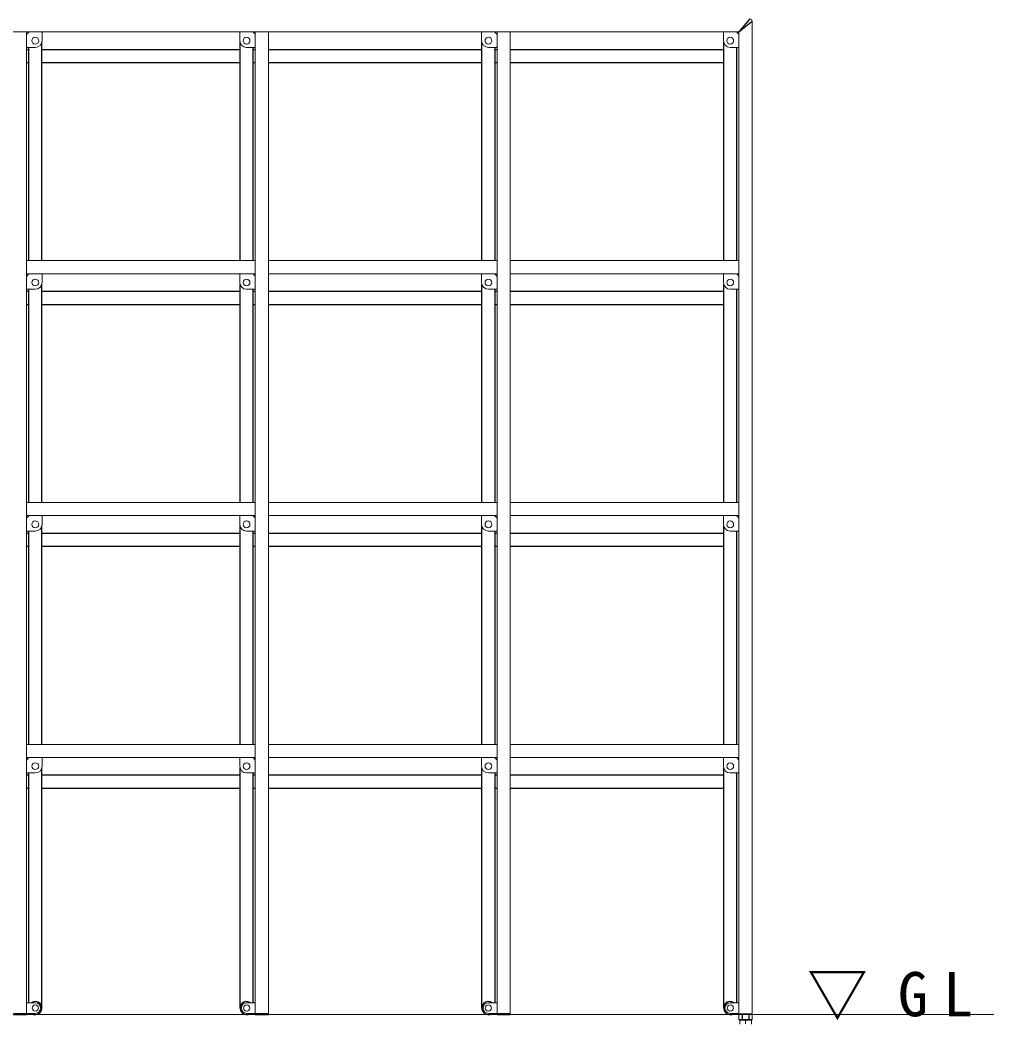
# Model space of a CAD drawing. Units: millimetres, scale not verified. Extents: x -19540 to 0, y -3096 to 13350.
# Drawn here: x -10577 to -8563, y 3046 to 5115 of the extents above; entities that cross this region are included whole.
import ezdxf

# ---------------------------------------------------------------- set-up
doc = ezdxf.new("R2010")
doc.units = ezdxf.units.MM
doc.layers.add('線', color=7, linetype='Continuous', lineweight=13)
doc.layers.add('補助', color=2, linetype='Continuous', lineweight=13)
doc.styles.add('ＭＳ ゴシック', font='')
doc.styles.get('ＭＳ ゴシック').set_extended_font_data('MS Gothic')

msp = doc.modelspace()

# ---------------------------------------------------------------- linework, layer by layer
at = {"layer": '線', "color": 2, "lineweight": 25}
for p, q in [((-9068.478, 5117.922), (-9090.678, 5090.722)), ((-9090.678, 5090.722), (-9063.478, 5112.922)), ((-10559.078, 4617.922), (-10559.078, 5058.722)), ((-10531.878, 4617.922), (-10531.878, 5069.4)), ((-10122.278, 4617.922), (-10122.278, 5069.4)), ((-10095.078, 4617.922), (-10095.078, 5058.722)), ((-9622.278, 4617.922), (-9622.278, 5069.4)), ((-9595.078, 4617.922), (-9595.078, 5058.722)), ((-9122.278, 4617.922), (-9122.278, 5069.4)), ((-9095.078, 4617.922), (-9095.078, 5058.722)), ((-10559.078, 4117.922), (-10559.078, 4558.722)), ((-10531.878, 4117.922), (-10531.878, 4569.4)), ((-10122.278, 4117.922), (-10122.278, 4569.4)), ((-10095.078, 4117.922), (-10095.078, 4558.722)), ((-9622.278, 4117.922), (-9622.278, 4569.4)), ((-9595.078, 4117.922), (-9595.078, 4558.722)), ((-9122.278, 4117.922), (-9122.278, 4569.4)), ((-9095.078, 4117.922), (-9095.078, 4558.722)), ((-10559.078, 3617.922), (-10559.078, 4058.722)), ((-10531.878, 3617.922), (-10531.878, 4069.4)), ((-10122.278, 3617.922), (-10122.278, 4069.4)), ((-10095.078, 3617.922), (-10095.078, 4058.722)), ((-9622.278, 3617.922), (-9622.278, 4069.4)), ((-9595.078, 3617.922), (-9595.078, 4058.722)), ((-9122.278, 3617.922), (-9122.278, 4069.4)), ((-9095.078, 3617.922), (-9095.078, 4058.722)), ((-10531.878, 3072.723), (-10531.878, 3569.4)), ((-10122.278, 3072.723), (-10122.278, 3569.4)), ((-9622.278, 3072.723), (-9622.278, 3569.4)), ((-9122.278, 3072.723), (-9122.278, 3569.4)), ((-10559.078, 3083.722), (-10559.078, 3558.722)), ((-10095.078, 3083.722), (-10095.078, 3558.722)), ((-9595.078, 3083.722), (-9595.078, 3558.722)), ((-9095.078, 3083.722), (-9095.078, 3558.722)), ((-10563.478, 3061.022), (-10590.678, 3061.022)), ((-10063.478, 3061.022), (-10090.678, 3061.022)), ((-9563.478, 3061.022), (-9590.678, 3061.022)), ((-9084.006, 3061.022), (-9084.006, 3049.383)), ((-9070.15, 3061.022), (-9070.15, 3049.383))]:
    msp.add_line(p, q, dxfattribs=at)
at = {"layer": '線'}
for p, q in [((-9063.478, 3061.022), (-9063.478, 5112.922)), ((-9090.678, 5090.722), (-11563.478, 5090.722)), ((-10563.478, 3058.722), (-10563.478, 5090.722)), ((-10563.478, 5085.308), (-10563.478, 5059.722)), ((-10558.771, 5090.43), (-10563.185, 5086.015)), ((-10532.478, 5090.722), (-10558.064, 5090.722)), ((-10531.478, 5089.722), (-10531.478, 5072.722)), ((-10122.678, 5089.722), (-10122.678, 5072.722)), ((-10121.678, 5090.722), (-10096.092, 5090.722)), ((-10095.385, 5090.43), (-10090.971, 5086.015)), ((-10090.678, 3058.722), (-10090.678, 5090.722)), ((-10090.678, 5085.308), (-10090.678, 5059.722)), ((-10063.478, 3058.722), (-10063.478, 5090.722)), ((-9622.678, 5089.722), (-9622.678, 5072.722)), ((-9621.678, 5090.722), (-9596.092, 5090.722)), ((-9595.385, 5090.43), (-9590.971, 5086.015)), ((-9590.678, 3058.722), (-9590.678, 5090.722)), ((-9590.678, 5085.308), (-9590.678, 5059.722)), ((-9563.478, 3058.722), (-9563.478, 5090.722)), ((-9122.678, 5089.722), (-9122.678, 5072.722)), ((-9121.678, 5090.722), (-9096.092, 5090.722)), ((-9095.385, 5090.43), (-9090.971, 5086.015)), ((-9090.678, 3061.022), (-9090.678, 5090.722)), ((-9090.678, 5085.308), (-9090.678, 5059.722)), ((-10545.478, 5058.722), (-10562.478, 5058.722)), ((-10108.678, 5058.722), (-10091.678, 5058.722)), ((-9608.678, 5058.722), (-9591.678, 5058.722)), ((-9108.678, 5058.722), (-9091.678, 5058.722)), ((-10090.678, 4617.922), (-10563.478, 4617.922)), ((-9590.678, 4617.922), (-10063.478, 4617.922)), ((-9090.678, 4617.922), (-9563.478, 4617.922)), ((-10090.678, 4590.722), (-10563.478, 4590.722)), ((-10563.478, 4585.308), (-10563.478, 4559.722)), ((-10558.771, 4590.43), (-10563.185, 4586.015)), ((-10532.478, 4590.722), (-10558.064, 4590.722)), ((-10531.478, 4589.722), (-10531.478, 4572.722)), ((-10122.678, 4589.722), (-10122.678, 4572.722)), ((-10121.678, 4590.722), (-10096.092, 4590.722)), ((-10095.385, 4590.43), (-10090.971, 4586.015)), ((-10090.678, 4585.308), (-10090.678, 4559.722)), ((-9590.678, 4590.722), (-10063.478, 4590.722)), ((-9622.678, 4589.722), (-9622.678, 4572.722)), ((-9621.678, 4590.722), (-9596.092, 4590.722)), ((-9595.385, 4590.43), (-9590.971, 4586.015)), ((-9590.678, 4585.308), (-9590.678, 4559.722)), ((-9090.678, 4590.722), (-9563.478, 4590.722)), ((-9122.678, 4589.722), (-9122.678, 4572.722)), ((-9121.678, 4590.722), (-9096.092, 4590.722)), ((-9095.385, 4590.43), (-9090.971, 4586.015)), ((-9090.678, 4585.308), (-9090.678, 4559.722)), ((-10545.478, 4558.722), (-10562.478, 4558.722)), ((-10108.678, 4558.722), (-10091.678, 4558.722)), ((-9608.678, 4558.722), (-9591.678, 4558.722)), ((-9108.678, 4558.722), (-9091.678, 4558.722)), ((-10090.678, 4117.922), (-10563.478, 4117.922)), ((-9590.678, 4117.922), (-10063.478, 4117.922)), ((-9090.678, 4117.922), (-9563.478, 4117.922)), ((-10090.678, 4090.722), (-10563.478, 4090.722)), ((-10563.478, 4085.308), (-10563.478, 4059.722)), ((-10558.771, 4090.43), (-10563.185, 4086.015)), ((-10532.478, 4090.722), (-10558.064, 4090.722)), ((-10531.478, 4089.722), (-10531.478, 4072.722)), ((-10122.678, 4089.722), (-10122.678, 4072.722)), ((-10121.678, 4090.722), (-10096.092, 4090.722)), ((-10095.385, 4090.43), (-10090.971, 4086.015)), ((-10090.678, 4085.308), (-10090.678, 4059.722)), ((-9590.678, 4090.722), (-10063.478, 4090.722)), ((-9622.678, 4089.722), (-9622.678, 4072.722)), ((-9621.678, 4090.722), (-9596.092, 4090.722)), ((-9595.385, 4090.43), (-9590.971, 4086.015)), ((-9590.678, 4085.308), (-9590.678, 4059.722)), ((-9090.678, 4090.722), (-9563.478, 4090.722)), ((-9122.678, 4089.722), (-9122.678, 4072.722)), ((-9121.678, 4090.722), (-9096.092, 4090.722)), ((-9095.385, 4090.43), (-9090.971, 4086.015)), ((-9090.678, 4085.308), (-9090.678, 4059.722)), ((-10545.478, 4058.722), (-10562.478, 4058.722)), ((-10108.678, 4058.722), (-10091.678, 4058.722)), ((-9608.678, 4058.722), (-9591.678, 4058.722)), ((-9108.678, 4058.722), (-9091.678, 4058.722)), ((-10090.678, 3617.922), (-10563.478, 3617.922)), ((-9590.678, 3617.922), (-10063.478, 3617.922)), ((-9090.678, 3617.922), (-9563.478, 3617.922)), ((-10090.678, 3590.722), (-10563.478, 3590.722)), ((-10563.478, 3585.308), (-10563.478, 3559.722)), ((-10558.771, 3590.43), (-10563.185, 3586.015)), ((-10532.478, 3590.722), (-10558.064, 3590.722)), ((-10531.478, 3589.722), (-10531.478, 3572.722)), ((-10122.678, 3589.722), (-10122.678, 3572.722)), ((-10121.678, 3590.722), (-10096.092, 3590.722)), ((-10095.385, 3590.43), (-10090.971, 3586.015)), ((-10090.678, 3585.308), (-10090.678, 3559.722)), ((-9590.678, 3590.722), (-10063.478, 3590.722)), ((-9622.678, 3589.722), (-9622.678, 3572.722)), ((-9621.678, 3590.722), (-9596.092, 3590.722)), ((-9595.385, 3590.43), (-9590.971, 3586.015)), ((-9590.678, 3585.308), (-9590.678, 3559.722)), ((-9090.678, 3590.722), (-9563.478, 3590.722)), ((-9122.678, 3589.722), (-9122.678, 3572.722)), ((-9121.678, 3590.722), (-9096.092, 3590.722)), ((-9095.385, 3590.43), (-9090.971, 3586.015)), ((-9090.678, 3585.308), (-9090.678, 3559.722)), ((-10545.478, 3558.722), (-10562.478, 3558.722)), ((-10108.678, 3558.722), (-10091.678, 3558.722)), ((-9608.678, 3558.722), (-9591.678, 3558.722)), ((-9108.678, 3558.722), (-9091.678, 3558.722)), ((-10563.478, 3083.722), (-10563.478, 3061.722)), ((-10563.478, 3083.722), (-10545.478, 3083.722)), ((-10090.678, 3083.722), (-10108.678, 3083.722)), ((-10090.678, 3083.722), (-10090.678, 3061.722)), ((-9590.678, 3083.722), (-9608.678, 3083.722)), ((-9590.678, 3083.722), (-9590.678, 3061.722)), ((-9090.678, 3083.722), (-9108.678, 3083.722)), ((-9090.678, 3083.722), (-9090.678, 3061.722)), ((-12090.678, 3059.123), (-8563.478, 3059.123)), ((-10563.478, 3058.722), (-10590.678, 3058.722)), ((-10563.478, 3061.722), (-10545.478, 3061.722)), ((-10090.678, 3061.722), (-10108.678, 3061.722)), ((-10063.478, 3058.722), (-10090.678, 3058.722)), ((-9590.678, 3061.722), (-9608.678, 3061.722)), ((-9563.478, 3058.722), (-9590.678, 3058.722)), ((-9090.678, 3061.722), (-9108.678, 3061.722)), ((-9090.935, 3061.022), (-9090.935, 3049.383)), ((-9090.935, 3061.022), (-9063.222, 3061.022)), ((-9090.935, 3049.383), (-9088.578, 3048.022)), ((-9063.478, 3061.022), (-9090.678, 3061.022)), ((-9089.078, 3048.923), (-9089.078, 3039.423)), ((-9089.078, 3048.923), (-9065.078, 3048.923)), ((-9088.578, 3048.022), (-9065.578, 3048.022)), ((-9077.078, 3048.923), (-9077.078, 3040.283)), ((-9063.222, 3049.383), (-9065.578, 3048.022)), ((-9065.078, 3048.923), (-9065.078, 3039.423)), ((-9063.222, 3061.022), (-9063.222, 3049.383))]:
    msp.add_line(p, q, dxfattribs=at)
at = {"layer": '線', "color": 4, "lineweight": 25}
for p, q in [((-10563.478, 5054.722), (-10559.078, 5054.722)), ((-10531.878, 5054.722), (-10122.278, 5054.722)), ((-10095.078, 5054.722), (-10090.678, 5054.722)), ((-10063.478, 5054.722), (-9622.278, 5054.722)), ((-9595.078, 5054.722), (-9590.678, 5054.722)), ((-9563.478, 5054.722), (-9122.278, 5054.722)), ((-10563.478, 5027.522), (-10559.078, 5027.522)), ((-10531.878, 5027.522), (-10122.278, 5027.522)), ((-10095.078, 5027.522), (-10090.678, 5027.522)), ((-10063.478, 5027.522), (-9622.278, 5027.522)), ((-9595.078, 5027.522), (-9590.678, 5027.522)), ((-9563.478, 5027.522), (-9122.278, 5027.522)), ((-10563.478, 4554.723), (-10559.078, 4554.723)), ((-10531.878, 4554.723), (-10122.278, 4554.723)), ((-10095.078, 4554.723), (-10090.678, 4554.723)), ((-10063.478, 4554.723), (-9622.278, 4554.723)), ((-9595.078, 4554.723), (-9590.678, 4554.723)), ((-9563.478, 4554.723), (-9122.278, 4554.723)), ((-10563.478, 4527.523), (-10559.078, 4527.523)), ((-10531.878, 4527.523), (-10122.278, 4527.523)), ((-10095.078, 4527.523), (-10090.678, 4527.523)), ((-10063.478, 4527.523), (-9622.278, 4527.523)), ((-9595.078, 4527.523), (-9590.678, 4527.523)), ((-9563.478, 4527.523), (-9122.278, 4527.523)), ((-10563.478, 4054.723), (-10559.078, 4054.723)), ((-10531.878, 4054.723), (-10122.278, 4054.723)), ((-10095.078, 4054.723), (-10090.678, 4054.723)), ((-10063.478, 4054.723), (-9622.278, 4054.723)), ((-9595.078, 4054.723), (-9590.678, 4054.723)), ((-9563.478, 4054.723), (-9122.278, 4054.723)), ((-10563.478, 4027.523), (-10559.078, 4027.523)), ((-10531.878, 4027.523), (-10122.278, 4027.523)), ((-10095.078, 4027.523), (-10090.678, 4027.523)), ((-10063.478, 4027.523), (-9622.278, 4027.523)), ((-9595.078, 4027.523), (-9590.678, 4027.523)), ((-9563.478, 4027.523), (-9122.278, 4027.523)), ((-10563.478, 3554.723), (-10559.078, 3554.723)), ((-10531.878, 3554.723), (-10122.278, 3554.723)), ((-10095.078, 3554.723), (-10090.678, 3554.723)), ((-10063.478, 3554.723), (-9622.278, 3554.723)), ((-9595.078, 3554.723), (-9590.678, 3554.723)), ((-9563.478, 3554.723), (-9122.278, 3554.723)), ((-10563.478, 3527.523), (-10559.078, 3527.523)), ((-10531.878, 3527.523), (-10122.278, 3527.523)), ((-10095.078, 3527.523), (-10090.678, 3527.523)), ((-10063.478, 3527.523), (-9622.278, 3527.523)), ((-9595.078, 3527.523), (-9590.678, 3527.523)), ((-9563.478, 3527.523), (-9122.278, 3527.523))]:
    msp.add_line(p, q, dxfattribs=at)
at = {"layer": '線'}
for centre, radius in [((-10545.478, 5072.722), 7), ((-10108.678, 5072.722), 7), ((-9608.678, 5072.722), 7), ((-9108.678, 5072.722), 7), ((-10545.478, 4572.722), 7), ((-10108.678, 4572.722), 7), ((-9608.678, 4572.722), 7), ((-9108.678, 4572.722), 7), ((-10545.478, 4072.722), 7), ((-10108.678, 4072.722), 7), ((-9608.678, 4072.722), 7), ((-9108.678, 4072.722), 7), ((-10545.478, 3572.722), 7), ((-10108.678, 3572.722), 7), ((-9608.678, 3572.722), 7), ((-9108.678, 3572.722), 7), ((-10545.478, 3072.722), 6.5), ((-10108.678, 3072.722), 6.5), ((-9608.678, 3072.722), 6.5), ((-9108.678, 3072.722), 6.5)]:
    msp.add_circle(centre, radius, dxfattribs=at)
for centre, radius, start, end in [((-9068.478, 5112.922), 5, 0, 90), ((-10562.478, 5085.308), 1, 135, 180), ((-10558.064, 5089.722), 1, 90, 135), ((-10545.478, 5072.722), 14, 270, 0), ((-10532.478, 5089.722), 1, 0, 90), ((-10121.678, 5089.722), 1, 90, 180), ((-10108.678, 5072.722), 14, 180, 270), ((-10096.092, 5089.722), 1, 45, 90), ((-10091.678, 5085.308), 1, 0, 45), ((-9621.678, 5089.722), 1, 90, 180), ((-9608.678, 5072.722), 14, 180, 270), ((-9596.092, 5089.722), 1, 45, 90), ((-9591.678, 5085.308), 1, 0, 45), ((-9121.678, 5089.722), 1, 90, 180), ((-9108.678, 5072.722), 14, 180, 270), ((-9096.092, 5089.722), 1, 45, 90), ((-9091.678, 5085.308), 1, 0, 45), ((-10562.478, 5059.722), 1, 180, 270), ((-10091.678, 5059.722), 1, 270, 0), ((-9591.678, 5059.722), 1, 270, 0), ((-9091.678, 5059.722), 1, 270, 0), ((-10562.478, 4585.308), 1, 135, 180), ((-10558.064, 4589.722), 1, 90, 135), ((-10532.478, 4589.722), 1, 0, 90), ((-10121.678, 4589.722), 1, 90, 180), ((-10096.092, 4589.722), 1, 45, 90), ((-10091.678, 4585.308), 1, 0, 45), ((-9621.678, 4589.722), 1, 90, 180), ((-9596.092, 4589.722), 1, 45, 90), ((-9591.678, 4585.308), 1, 0, 45), ((-9121.678, 4589.722), 1, 90, 180), ((-9096.092, 4589.722), 1, 45, 90), ((-9091.678, 4585.308), 1, 0, 45), ((-10562.478, 4559.722), 1, 180, 270), ((-10545.478, 4572.722), 14, 270, 0), ((-10108.678, 4572.722), 14, 180, 270), ((-10091.678, 4559.722), 1, 270, 0), ((-9608.678, 4572.722), 14, 180, 270), ((-9591.678, 4559.722), 1, 270, 0), ((-9108.678, 4572.722), 14, 180, 270), ((-9091.678, 4559.722), 1, 270, 0), ((-10562.478, 4085.308), 1, 135, 180), ((-10558.064, 4089.722), 1, 90, 135), ((-10532.478, 4089.722), 1, 0, 90), ((-10121.678, 4089.722), 1, 90, 180), ((-10096.092, 4089.722), 1, 45, 90), ((-10091.678, 4085.308), 1, 0, 45), ((-9621.678, 4089.722), 1, 90, 180), ((-9596.092, 4089.722), 1, 45, 90), ((-9591.678, 4085.308), 1, 0, 45), ((-9121.678, 4089.722), 1, 90, 180), ((-9096.092, 4089.722), 1, 45, 90), ((-9091.678, 4085.308), 1, 0, 45), ((-10562.478, 4059.722), 1, 180, 270), ((-10545.478, 4072.722), 14, 270, 0), ((-10108.678, 4072.722), 14, 180, 270), ((-10091.678, 4059.722), 1, 270, 0), ((-9608.678, 4072.722), 14, 180, 270), ((-9591.678, 4059.722), 1, 270, 0), ((-9108.678, 4072.722), 14, 180, 270), ((-9091.678, 4059.722), 1, 270, 0), ((-10562.478, 3585.308), 1, 135, 180), ((-10558.064, 3589.722), 1, 90, 135), ((-10532.478, 3589.722), 1, 0, 90), ((-10121.678, 3589.722), 1, 90, 180), ((-10096.092, 3589.722), 1, 45, 90), ((-10091.678, 3585.308), 1, 0, 45), ((-9621.678, 3589.722), 1, 90, 180), ((-9596.092, 3589.722), 1, 45, 90), ((-9591.678, 3585.308), 1, 0, 45), ((-9121.678, 3589.722), 1, 90, 180), ((-9096.092, 3589.722), 1, 45, 90), ((-9091.678, 3585.308), 1, 0, 45), ((-10562.478, 3559.722), 1, 180, 270), ((-10545.478, 3572.722), 14, 270, 0), ((-10108.678, 3572.722), 14, 180, 270), ((-10091.678, 3559.722), 1, 270, 0), ((-9608.678, 3572.722), 14, 180, 270), ((-9591.678, 3559.722), 1, 270, 0), ((-9108.678, 3572.722), 14, 180, 270), ((-9091.678, 3559.722), 1, 270, 0), ((-10545.478, 3072.722), 11, 270, 90), ((-10108.678, 3072.722), 11, 90, 270), ((-9608.678, 3072.722), 11, 90, 270), ((-9108.678, 3072.722), 11, 90, 270)]:
    msp.add_arc(centre, radius, start, end, dxfattribs=at)
at = {"layer": '線', "color": 2, "lineweight": 25}
for centre, radius, start, end in [((-10545.478, 3072.723), 13.6, 233.98186, 126.01957), ((-10108.678, 3072.723), 13.6, 53.98043, 306.01814), ((-9608.678, 3072.723), 13.6, 53.98043, 306.01814), ((-9108.678, 3072.723), 13.6, 53.98043, 306.01814), ((-9087.471, 3055.383), 6.928, 240.00001, 299.99999), ((-9077.078, 3066.344), 18.321, 247.78075, 292.21925), ((-9066.686, 3055.383), 6.928, 240.00001, 299.99999)]:
    msp.add_arc(centre, radius, start, end, dxfattribs=at)

# ---------------------------------------------------------------- texts
at = {"layer": '補助', "insert": (-8949.656, 3047.456), "char_height": 91.64, "attachment_point": 7, "style": 'ＭＳ ゴシック'}
msp.add_mtext('\\T1.5;▽GL', dxfattribs=at)

doc.saveas('drawing.dxf')
